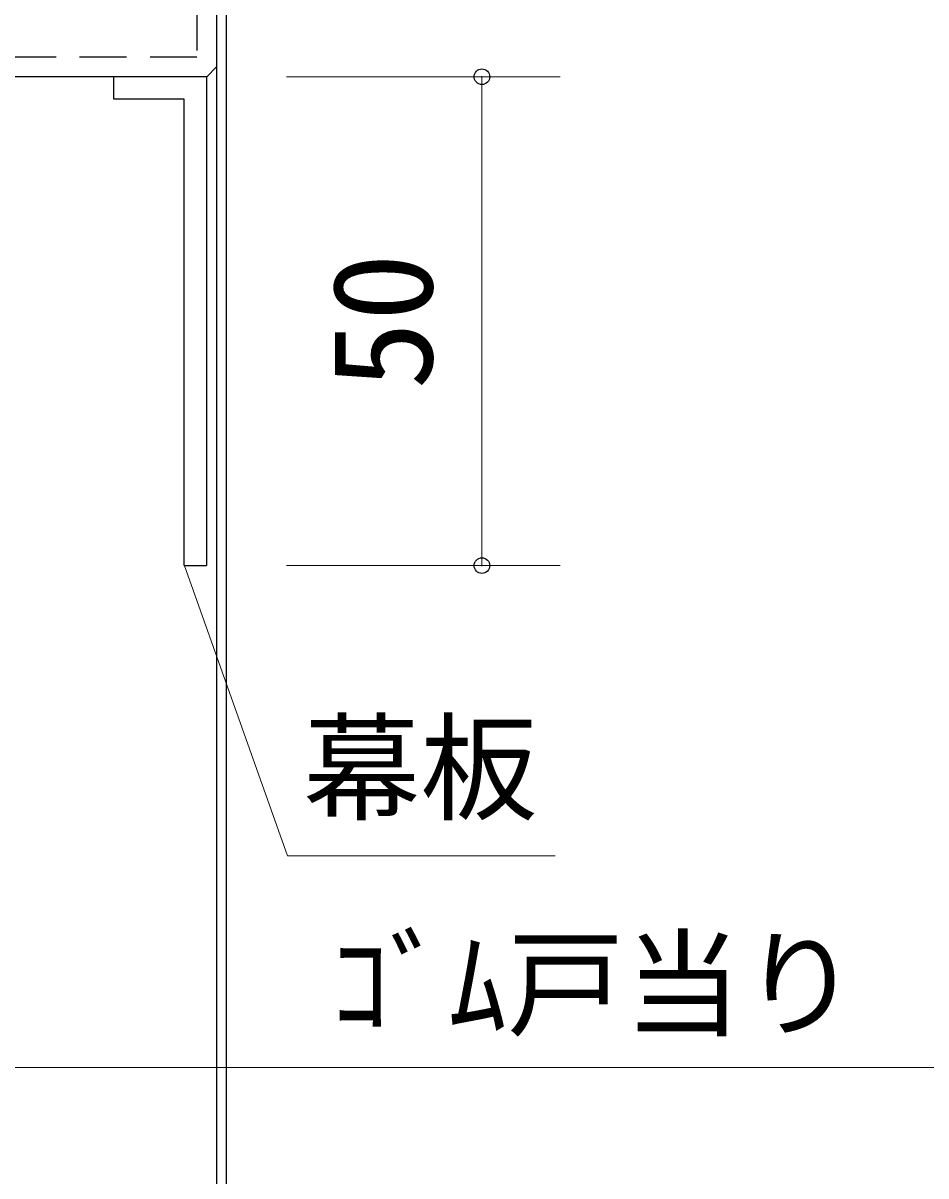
# Model space of a CAD drawing. Units: millimetres at full size; details may follow other scales. Extents: x -800 to 800, y -560 to 560.
# Drawn here: x -251.6 to -159.2, y 287 to 404.9 of the extents above; entities that cross this region are included whole.
import ezdxf
from ezdxf.enums import TextEntityAlignment as Align

# ---------------------------------------------------------------- set-up
doc = ezdxf.new("R2010")
doc.units = ezdxf.units.MM
doc.header["$LTSCALE"] = 4
doc.header["$PDMODE"] = 32
doc.header["$PDSIZE"] = 1.6
doc.linetypes.add('DASHED1', pattern=[1.8, 1.2, -0.6])
doc.layers.add('3-0', color=7, linetype='Continuous', lineweight=25)
doc.styles.add('ＭＳ ゴシック', font='')
doc.styles.get('ＭＳ ゴシック').set_extended_font_data('MS Gothic')

msp = doc.modelspace()

# ---------------------------------------------------------------- linework, layer by layer
at = {"layer": '3-0'}
for p, q in [((-231.845, 408.931), (-231.845, 168.797)), ((-230.844, 408.931), (-230.844, 168.797)), ((-232.846, 399.428), (-231.846, 400.431)), ((-232.846, 399.428), (-263.94, 399.428)), ((-242.341, 397.13), (-242.341, 399.428)), ((-235.143, 397.13), (-242.341, 397.13)), ((-235.143, 349.434), (-235.143, 397.13)), ((-235.143, 349.434), (-232.847, 349.434))]:
    msp.add_line(p, q, dxfattribs=at)
at = {"layer": '3-0', "linetype": 'DASHED1'}
for p, q in [((-233.845, 406.931), (-233.845, 401.428)), ((-233.845, 401.428), (-261.94, 401.428))]:
    msp.add_line(p, q, dxfattribs=at)
at = {"layer": '3-0', "color": 4, "lineweight": 9}
for p, q in [((-196.675, 399.428), (-224.675, 399.428)), ((-204.675, 349.434), (-204.675, 399.428)), ((-235.154, 349.509), (-224.566, 319.737)), ((-196.675, 349.434), (-224.675, 349.434)), ((-224.566, 319.737), (-197.179, 319.737))]:
    msp.add_line(p, q, dxfattribs=at)
at = {"layer": '3-0'}
msp.add_lwpolyline([(-232.846, 349.434), (-232.846, 399.428), (-242.343, 399.428)], dxfattribs=at)
at = {"layer": '3-0', "color": 4, "lineweight": 9}
msp.add_lwpolyline([(-308.34, 345.43), (-261.031, 298.121), (-157.825, 298.121)], dxfattribs=at)
at = {"layer": '3-0', "color": 4}
for p in [(-204.675, 399.428), (-204.675, 349.434)]:
    msp.add_point(p, dxfattribs=at)

# ---------------------------------------------------------------- texts
at = {"layer": '3-0', "style": 'ＭＳ ゴシック'}
msp.add_text('50', height=10.26, rotation=90, dxfattribs=at).set_placement((-206.675, 367.431), align=Align.BOTTOM_LEFT)
for s, p in [('幕板', (-222.976, 321.703)), ('ｺﾞﾑ戸当り', (-220.106, 299.622))]:
    msp.add_text(s, height=8.798, dxfattribs=at).set_placement(p, align=Align.BOTTOM_LEFT)

doc.saveas('drawing.dxf')
